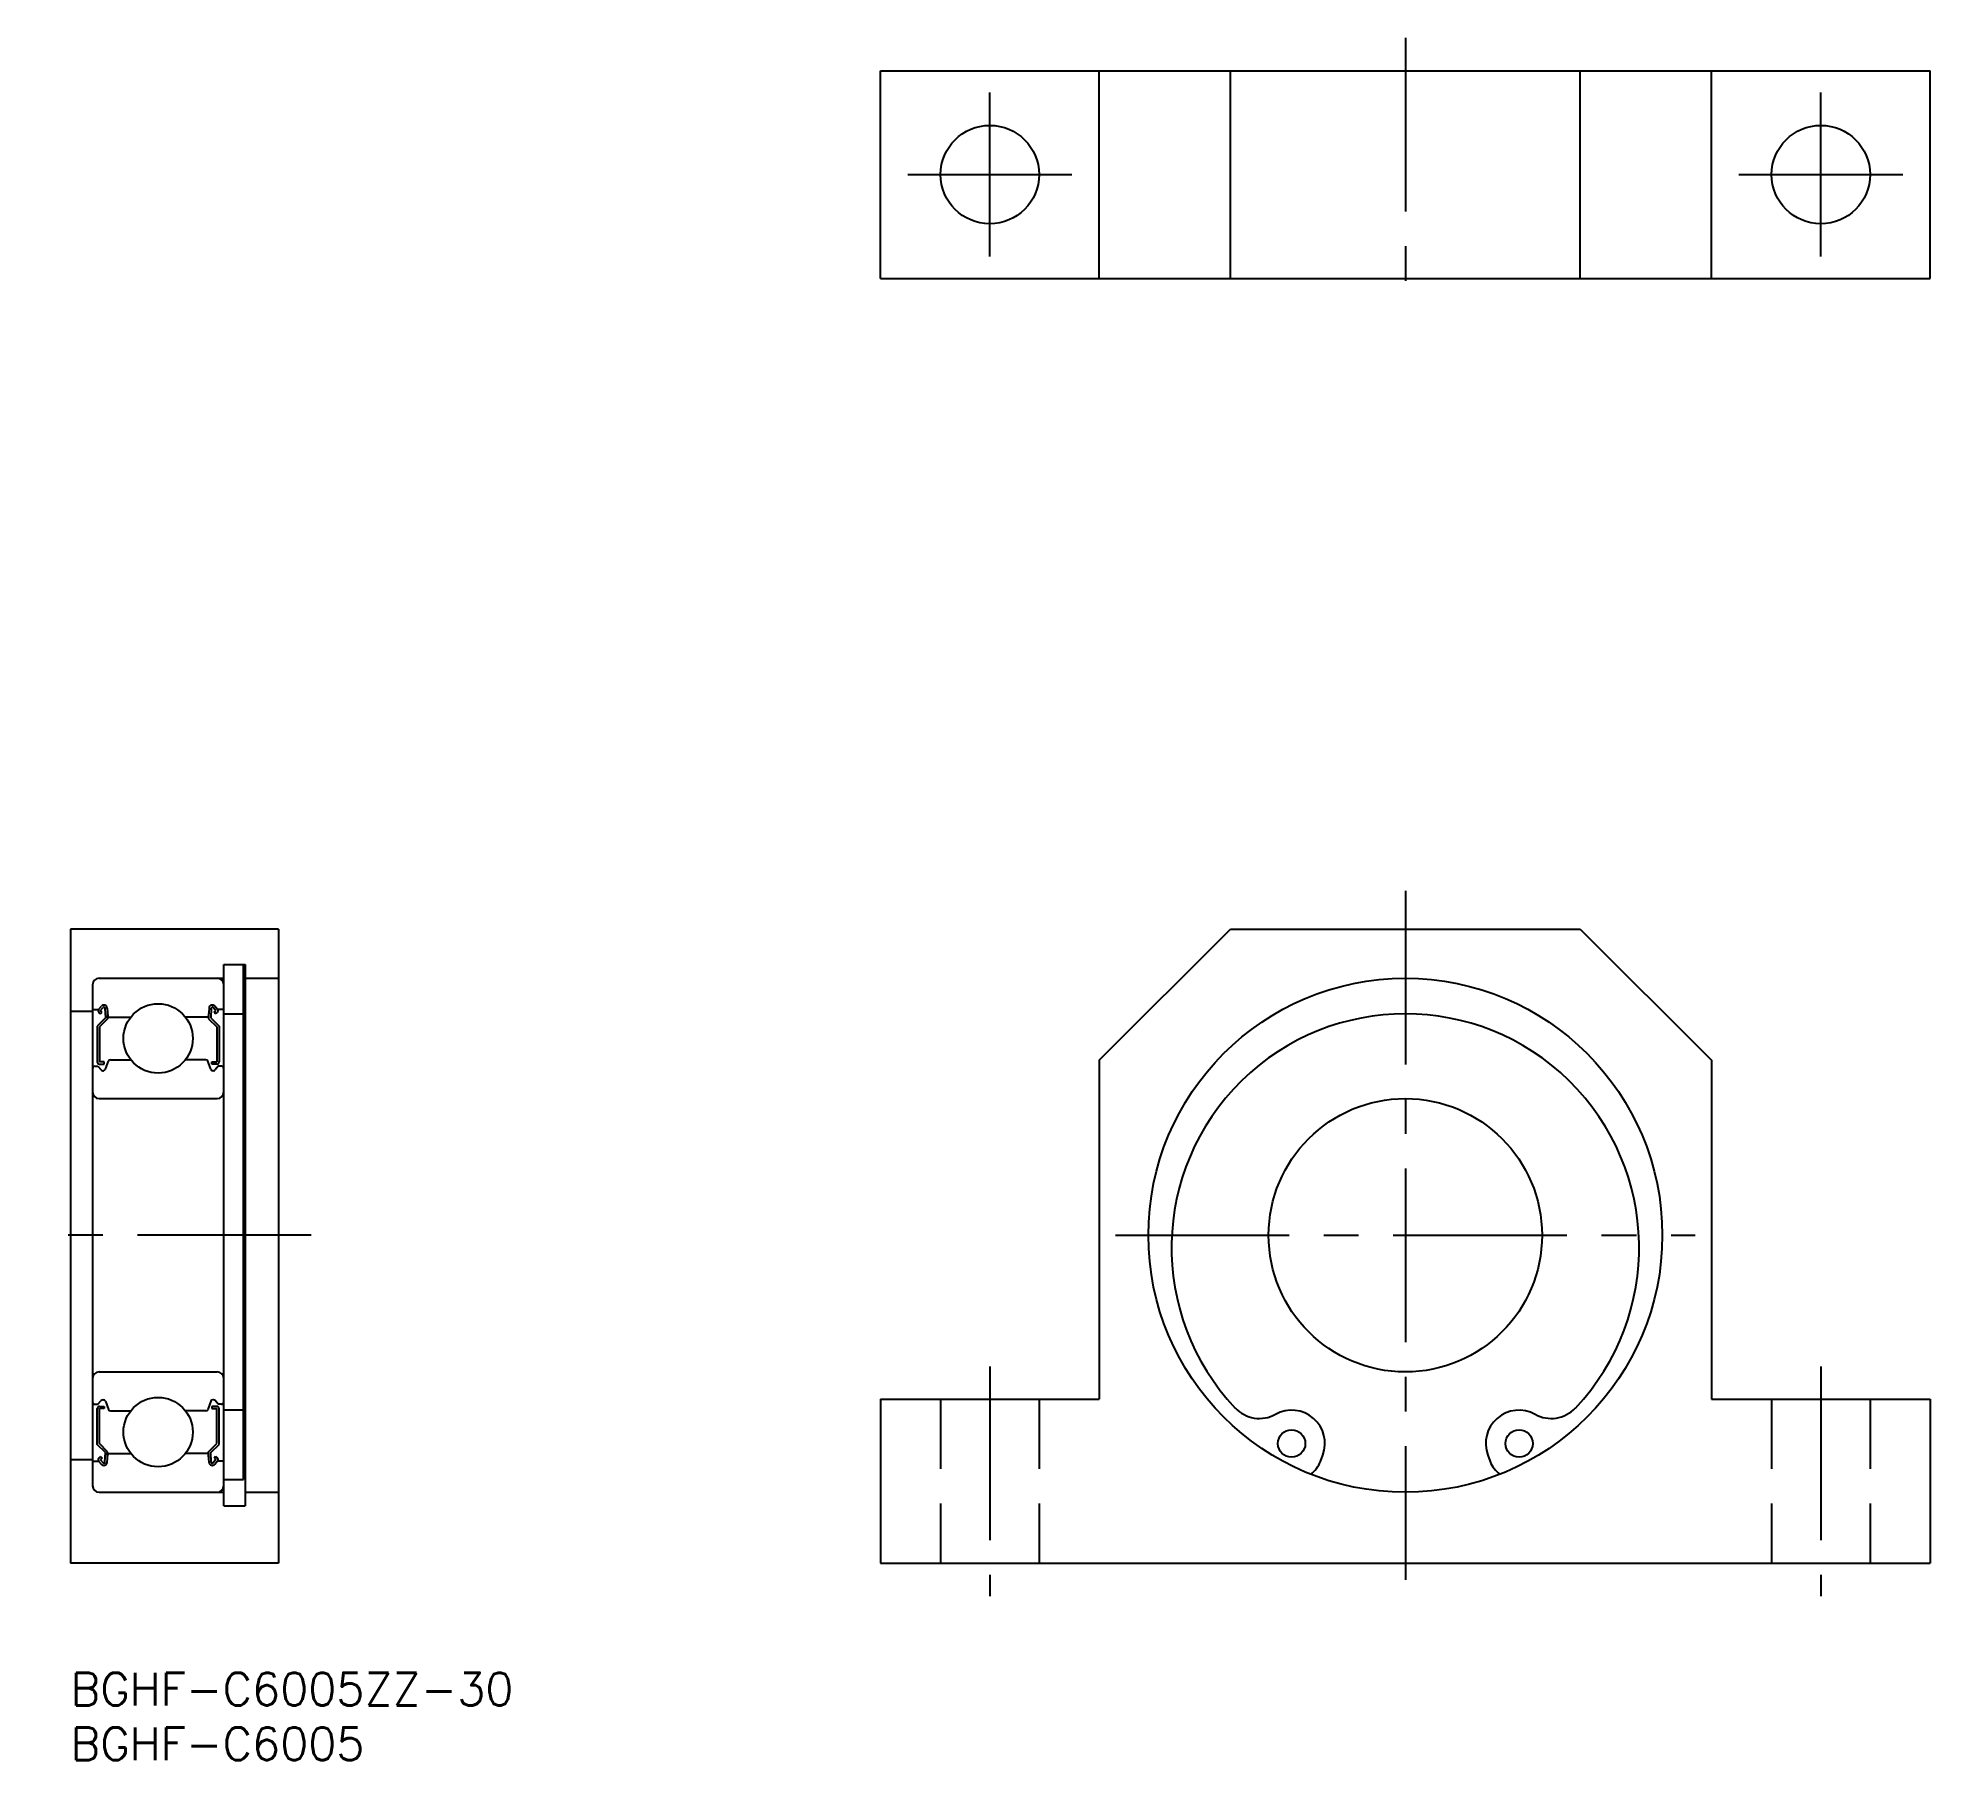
# Model space of a CAD drawing. Extents: x -3 to 170, y -8 to 150.
import ezdxf

# ---------------------------------------------------------------- set-up
doc = ezdxf.new("R2010")
doc.units = 0
doc.header["$LTSCALE"] = 0.5
doc.linetypes.add('CENTER', pattern=[50.8, 31.75, -6.35, 6.35, -6.35])
doc.linetypes.add('DASHED', pattern=[19.05, 12.7, -6.35])
for name, color, linetype in [('MSM_CENTER', 1, 'CENTER'), ('MSM_CONTINUOUS', 7, 'CONTINUOUS'), ('MSM_DASHED', 4, 'DASHED'), ('MSM_PART_NUMBER', 7, 'CONTINUOUS')]:
    doc.layers.add(name, color=color, linetype=linetype)
doc.styles.get("Standard").update_dxf_attribs({"font": 'txt.shx', "height": 3, "bigfont": 'bigfont.shx'})

msp = doc.modelspace()

# ---------------------------------------------------------------- linework, layer by layer
at = {"layer": 'MSM_CENTER'}
for p, q in [((122.06, 149.5), (122.06, 124.5)), ((84.06, 129.5), (84.06, 144.5)), ((160.06, 129.5), (160.06, 144.5)), ((76.56, 137), (91.56, 137)), ((152.56, 137), (167.56, 137)), ((122.06, 71.5), (122.06, 8.5)), ((22, 40), (-3, 40)), ((95.56, 40), (148.56, 40)), ((84.06, 28), (84.06, 7)), ((160.06, 28), (160.06, 7))]:
    msp.add_line(p, q, dxfattribs=at)
at = {"layer": 'MSM_CONTINUOUS'}
for p, q in [((74.06, 146.5), (170.06, 146.5)), ((74.06, 127.5), (74.06, 146.5)), ((94.06, 127.5), (94.06, 146.5)), ((106.06, 127.5), (106.06, 146.5)), ((138.06, 127.5), (138.06, 146.5)), ((150.06, 127.5), (150.06, 146.5)), ((170.06, 127.5), (170.06, 146.5)), ((74.06, 127.5), (170.06, 127.5)), ((0, 68), (0, 10)), ((19, 68), (0, 68)), ((19, 68), (19, 10)), ((94.06, 56), (106.06, 68)), ((106.06, 68), (138.06, 68)), ((138.06, 68), (150.06, 56)), ((14, 15.25), (14, 64.75)), ((14, 64.75), (15.95, 64.75)), ((15.8, 17.68, 1.25), (15.8, 64.75, 1.25)), ((15.95, 64.75), (15.95, 15.25)), ((2, 62.9), (2, 17.1)), ((2.6, 63.5), (14, 63.5)), ((15.95, 63.5), (19, 63.5)), ((2.1, 60.65), (2.56, 60.65)), ((2.56, 60.65), (2.81, 60.95)), ((2.71, 60.52), (2.96, 60.82)), ((3.14, 60.76), (3.18, 59.88)), ((3.34, 60.78), (3.4, 60.04)), ((12.66, 60.78), (12.6, 60.04)), ((12.86, 60.76), (12.82, 59.88)), ((13.29, 60.52), (13.04, 60.82)), ((13.44, 60.65), (13.19, 60.95)), ((13.9, 60.65), (13.44, 60.65)), ((0, 60.5), (2, 60.5)), ((3.18, 59.88), (2.43, 59.13)), ((2.43, 59.13), (2.43, 55.85)), ((2.74, 60.24), (2.58, 60.37)), ((3.38, 59.8), (2.63, 59.05)), ((2.63, 59.05), (2.63, 55.85)), ((2.87, 60.39), (2.71, 60.52)), ((2.74, 60.24), (2.87, 60.39)), ((3.38, 60.27), (3.38, 59.8)), ((3.5, 59.95), (5.49, 59.95)), ((12.5, 59.95), (10.51, 59.95)), ((12.62, 60.27), (12.62, 59.8)), ((12.62, 59.8), (13.37, 59.05)), ((12.82, 59.88), (13.57, 59.13)), ((13.13, 60.39), (13.29, 60.52)), ((13.26, 60.24), (13.13, 60.39)), ((13.26, 60.24), (13.42, 60.37)), ((13.37, 59.05), (13.37, 55.85)), ((13.57, 59.13), (13.57, 55.85)), ((14, 60.25), (15.8, 60.25)), ((2.2, 55.45), (2.5, 55.45)), ((2.5, 55.45), (2.78, 55.12)), ((3.08, 55.85), (2.63, 55.85)), ((2.63, 55.65), (3.08, 55.65)), ((3.08, 55.65), (3.08, 55.85)), ((3.18, 55.18), (3.45, 55.92)), ((3.64, 56.05), (5.49, 56.05)), ((12.36, 56.05), (10.51, 56.05)), ((12.82, 55.18), (12.55, 55.92)), ((12.92, 55.65), (12.92, 55.85)), ((12.92, 55.85), (13.37, 55.85)), ((13.37, 55.65), (12.92, 55.65)), ((13.5, 55.45), (13.22, 55.12)), ((13.8, 55.45), (13.5, 55.45)), ((94.06, 56), (94.06, 25)), ((150.06, 56), (150.06, 25)), ((2.93, 55.05), (2.99, 55.05)), ((13.07, 55.05), (13.01, 55.05)), ((2.6, 52.5), (13.4, 52.5)), ((0, 34), (0, 34)), ((2.6, 27.5), (13.4, 27.5)), ((2.2, 24.55), (2.5, 24.55)), ((2.5, 24.55), (2.78, 24.88)), ((2.63, 24.35), (3.08, 24.35)), ((2.93, 24.95), (2.99, 24.95)), ((3.08, 24.35), (3.08, 24.15)), ((3.18, 24.82), (3.45, 24.08)), ((12.82, 24.82), (12.55, 24.08)), ((12.92, 24.35), (12.92, 24.15)), ((13.37, 24.35), (12.92, 24.35)), ((13.07, 24.95), (13.01, 24.95)), ((13.5, 24.55), (13.22, 24.88)), ((13.8, 24.55), (13.5, 24.55)), ((74.06, 25), (94.06, 25)), ((74.06, 25), (74.06, 10)), ((150.06, 25), (170.06, 25)), ((170.06, 25), (170.06, 10)), ((2.43, 20.87), (2.43, 24.15)), ((2.63, 20.95), (2.63, 24.15)), ((3.08, 24.15), (2.63, 24.15)), ((3.64, 23.95), (5.49, 23.95)), ((12.36, 23.95), (10.51, 23.95)), ((12.92, 24.15), (13.37, 24.15)), ((13.37, 20.95), (13.37, 24.15)), ((13.57, 20.87), (13.57, 24.15)), ((15.8, 24), (14, 24)), ((3.18, 20.12), (2.43, 20.87)), ((3.38, 20.2), (2.63, 20.95)), ((12.62, 20.2), (13.37, 20.95)), ((12.82, 20.12), (13.57, 20.87)), ((0, 19.5), (2, 19.5)), ((2.1, 19.35), (2.56, 19.35)), ((2.56, 19.35), (2.81, 19.05)), ((2.74, 19.76), (2.58, 19.63)), ((2.87, 19.61), (2.71, 19.48)), ((2.71, 19.48), (2.96, 19.18)), ((2.74, 19.76), (2.87, 19.61)), ((3.14, 19.24), (3.18, 20.12)), ((3.34, 19.22), (3.4, 19.96)), ((3.38, 19.73), (3.38, 20.2)), ((3.5, 20.05), (5.49, 20.05)), ((12.5, 20.05), (10.51, 20.05)), ((12.66, 19.22), (12.6, 19.96)), ((12.62, 19.73), (12.62, 20.2)), ((12.86, 19.24), (12.82, 20.12)), ((13.29, 19.48), (13.04, 19.18)), ((13.26, 19.76), (13.13, 19.61)), ((13.13, 19.61), (13.29, 19.48)), ((13.44, 19.35), (13.19, 19.05)), ((13.26, 19.76), (13.42, 19.63)), ((13.9, 19.35), (13.44, 19.35)), ((114.29, 19.3), (114.51, 19.88)), ((129.6, 19.88), (129.82, 19.3)), ((14, 17.68), (15.8, 17.68)), ((2.6, 16.5), (14, 16.5)), ((5.5, 16.5), (5.5, 16.5)), ((15.95, 16.5), (19, 16.5)), ((14, 15.25), (15.95, 15.25)), ((19, 10), (0, 10)), ((74.06, 10), (170.06, 10))]:
    msp.add_line(p, q, dxfattribs=at)
for centre, radius in [((84.06, 137), 4.5), ((160.06, 137), 4.5), ((122.06, 40), 23.5), ((8, 58), 3.17), ((122.06, 40), 12.5), ((8, 22), 3.17), ((111.66, 20.95), 1.25), ((132.46, 20.95), 1.25)]:
    msp.add_circle(centre, radius, dxfattribs=at)
for centre, radius, start, end in [((2.6, 62.9), 0.6, 90, 180), ((13.4, 62.9), 0.6, 0, 90), ((2.1, 60.75), 0.1, 180, 270), ((2.71, 60.52), 0.2, 140.0012, 230.0863), ((3.04, 60.75), 0.3, 4.9967, 140.0012), ((3.04, 60.75), 0.1, 2.8198, 140.0023), ((12.96, 60.75), 0.3, 39.9988, 175.0033), ((12.96, 60.75), 0.1, 39.9977, 177.1802), ((13.29, 60.52), 0.2, 309.9137, 39.9988), ((13.9, 60.75), 0.1, 270, 0), ((3.5, 60.05), 0.1, 184.9967, 270), ((12.5, 60.05), 0.1, 270, 355.0033), ((122.06, 38.87), 21.38, 316.6826, 223.3174), ((2.2, 55.25), 0.2, 90, 180), ((2.63, 55.85), 0.2, 180, 270), ((3.64, 55.85), 0.2, 90, 159.9921), ((12.36, 55.85), 0.2, 20.0079, 90), ((13.37, 55.85), 0.2, 270, 0), ((13.8, 55.25), 0.2, 0, 90), ((2.93, 55.25), 0.2, 219.9945, 270), ((2.99, 55.25), 0.2, 270, 339.9921), ((13.01, 55.25), 0.2, 200.0079, 270), ((13.07, 55.25), 0.2, 270, 320.0055), ((2.6, 53.1), 0.6, 180, 270), ((13.4, 53.1), 0.6, 270, 0), ((2.6, 26.9), 0.6, 90, 180), ((13.4, 26.9), 0.6, 0, 90), ((2.2, 24.75), 0.2, 180, 270), ((2.63, 24.15), 0.2, 90, 180), ((2.93, 24.75), 0.2, 90, 140.0055), ((2.99, 24.75), 0.2, 20.0079, 90), ((13.01, 24.75), 0.2, 90, 159.9921), ((13.07, 24.75), 0.2, 39.9945, 90), ((13.37, 24.15), 0.2, 0, 90), ((13.8, 24.75), 0.2, 270, 0), ((3.64, 24.15), 0.2, 200.0079, 270), ((12.36, 24.15), 0.2, 270, 339.9921), ((108.72, 26.3), 3.05, 223.3174, 298.7349), ((111.66, 20.95), 3.05, 339.4426, 118.7349), ((132.46, 20.95), 3.05, 61.2651, 200.5574), ((135.39, 26.3), 3.05, 241.2651, 316.6826), ((2.1, 19.25), 0.1, 90, 180), ((2.71, 19.48), 0.2, 129.9137, 219.9988), ((3.04, 19.25), 0.3, 219.9988, 355.0033), ((3.04, 19.25), 0.1, 219.9977, 357.1802), ((3.5, 19.95), 0.1, 90, 175.0033), ((12.5, 19.95), 0.1, 4.9967, 90), ((12.96, 19.25), 0.3, 184.9967, 320.0012), ((12.96, 19.25), 0.1, 182.8198, 320.0023), ((13.29, 19.48), 0.2, 320.0012, 50.0863), ((13.9, 19.25), 0.1, 0, 90), ((111.95, 20.18), 2.5, 305.7418, 339.4426), ((132.16, 20.18), 2.5, 200.5574, 234.2582), ((2.6, 17.1), 0.6, 180, 270), ((13.4, 17.1), 0.6, 270, 0)]:
    msp.add_arc(centre, radius, start, end, dxfattribs=at)
at = {"layer": 'MSM_DASHED'}
for p, q in [((79.56, 25), (79.56, 10)), ((88.56, 25), (88.56, 10)), ((155.56, 25), (155.56, 10)), ((164.56, 25), (164.56, 10))]:
    msp.add_line(p, q, dxfattribs=at)

# ---------------------------------------------------------------- texts
at = {"layer": 'MSM_PART_NUMBER'}
for s, p in [('BGHF-C6005ZZ-30', (0, -3)), ('BGHF-C6005', (0, -8))]:
    msp.add_text(s, height=3, dxfattribs=at).set_placement(p)

doc.saveas('drawing.dxf')
